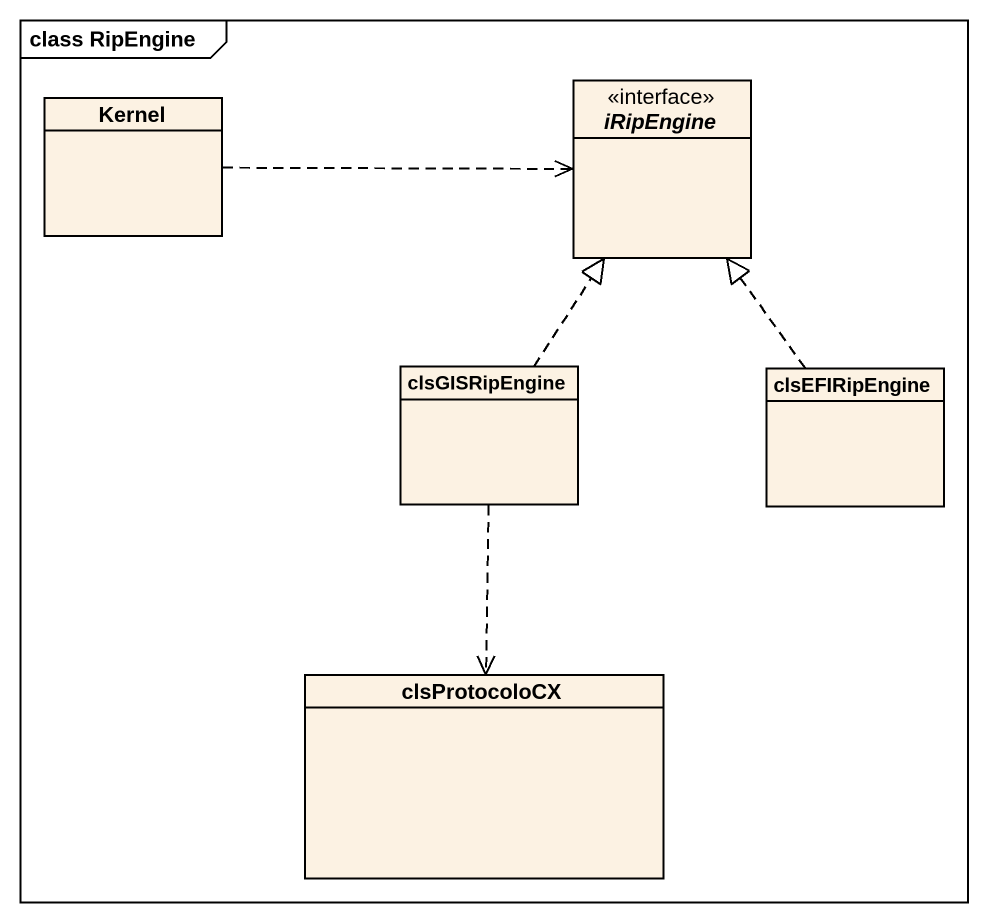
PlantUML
@startuml
mainframe class RipEngine
hide circle
hide empty members
interface iRipEngine <<interface>>
class Kernel
class clsGISRipEngine
class clsEFIRipEngine
class clsProtocoloCX
Kernel .right.> iRipEngine
clsGISRipEngine .up.|> iRipEngine
clsGISRipEngine ..> clsProtocoloCX
clsEFIRipEngine .up.|> iRipEngine
@enduml
